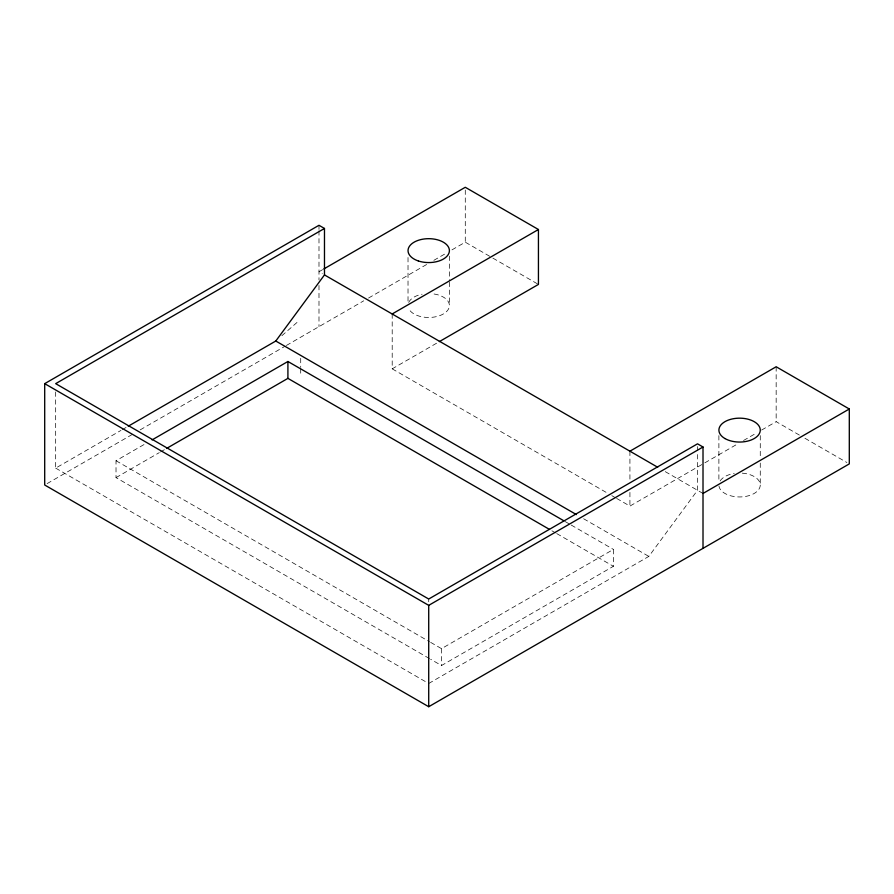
<?xml version="1.0" encoding="UTF-8"?>
<svg xmlns="http://www.w3.org/2000/svg" width="894" height="894" viewBox="0 0 894 894"><rect width="100%" height="100%" fill="white"/><g stroke="black" fill="none" stroke-linecap="round" stroke-linejoin="round"><path stroke-width="0.67" stroke-dasharray="4.47 3.35" d="M428.718 683.485L648.832 556.403L697.521 490.281L697.521 452.029M281.867 335.708L297.054 322.421M322.622 269.653L318.99 271.742L322.287 273.642M55.674 391.963L55.674 468.121L120.981 430.405M122.187 429.712L127.026 426.919M47.114 483.609L132.904 434.082M140.157 429.891L285.164 346.179M286.371 345.475L363.724 300.82M368.563 298.026L427.801 263.819M433.847 260.333L447.156 252.656M451.984 249.862L465.282 242.185L491.666 257.416M429.455 658.576L116.019 477.619L116.019 460.723L144.862 444.072M116.019 477.619L159.288 452.632M160.495 451.939L165.301 449.168M392.198 313.939L392.198 368.842L438.127 342.324M616.648 498.427L629.924 506.093L703.645 463.528M704.852 462.835L737.483 443.994M743.529 440.496L756.816 432.83M761.654 430.036L776.16 421.666L800.141 435.512M430.662 642.384L441.513 648.653L613.407 549.408L613.407 566.304L441.513 665.538L430.662 659.28M492.862 258.109L538.434 284.415M804.935 438.272L846.897 462.511M703.008 493.454L664.924 471.44M392.198 368.842L606.992 492.851M611.82 495.645L615.441 497.734M583.637 518.766L648.832 556.403M565.187 521.571L570.003 524.353M571.21 525.046L613.407 549.408M551.922 530.801L555.543 532.891M556.75 533.584L613.407 566.304M116.019 460.723L429.455 641.691M55.674 468.121L426.304 682.1M776.16 366.763L776.16 421.666M760.269 435.601L760.269 457.56M760.269 463.047L760.269 485.006M718.888 435.601L718.888 482.257M697.521 446.564L697.521 450.665M629.924 451.191L629.924 480.011M629.924 492.37L629.924 506.093M465.282 190.031L465.282 242.185M449.403 256.12L449.403 280.828M449.403 282.202L449.403 305.524M441.513 648.653L441.513 665.538M428.718 599.025L428.718 601.796M408.022 257.494L408.022 301.412M318.99 225.288L318.99 229.389M318.99 230.753L318.99 279.978M318.99 285.465L318.99 326.645M300.708 358.315L300.708 367.412M300.708 368.708L300.708 375.212M742.277 473.161A20.685 11.946 0 0 1 760.235 485.699A20.685 11.946 0 0 1 739.874 496.952A20.685 11.946 0 0 1 718.966 486.045M720.139 480.927A20.685 11.946 0 0 1 734.231 473.474M434.071 293.992A20.685 11.946 0 0 1 443.346 313.973A20.685 11.946 0 0 1 408.726 308.62M408.726 302.44A20.685 11.946 0 0 1 422.069 294.215"/><path stroke-width="1.34" d="M128.233 426.214L275.788 341.027L324.477 274.916L324.477 228.462L318.99 225.288L44.7 383.649L44.7 485.006L428.718 706.718L849.3 463.897L849.3 408.994L776.16 366.763L629.924 451.191L324.477 274.916M324.477 228.462L55.674 383.649L428.718 599.025L697.521 443.826L703.008 447L703.008 548.357M323.829 268.949L465.282 187.282L538.434 229.512L538.434 284.415L439.334 341.631M152.081 439.904L287.913 361.489L563.98 520.867M392.198 313.939L538.434 229.512M166.507 448.475L287.913 378.374L549.508 529.416M44.7 383.649L428.718 605.361L703.008 447M703.008 493.454L849.3 408.994M275.788 341.027L576.395 514.586M629.924 451.191L657.682 467.249M428.718 605.361L428.718 706.718M287.913 361.489L287.913 378.374M724.956 438.552A20.685 11.946 0 0 0 759.565 433.199A20.685 11.946 0 0 0 734.231 418.571A20.685 11.946 0 0 0 724.956 438.552M418.37 260.97A20.685 11.946 0 0 0 449.403 250.633A20.685 11.946 0 0 0 418.37 240.285A20.685 11.946 0 0 0 418.37 260.97"/></g></svg>
